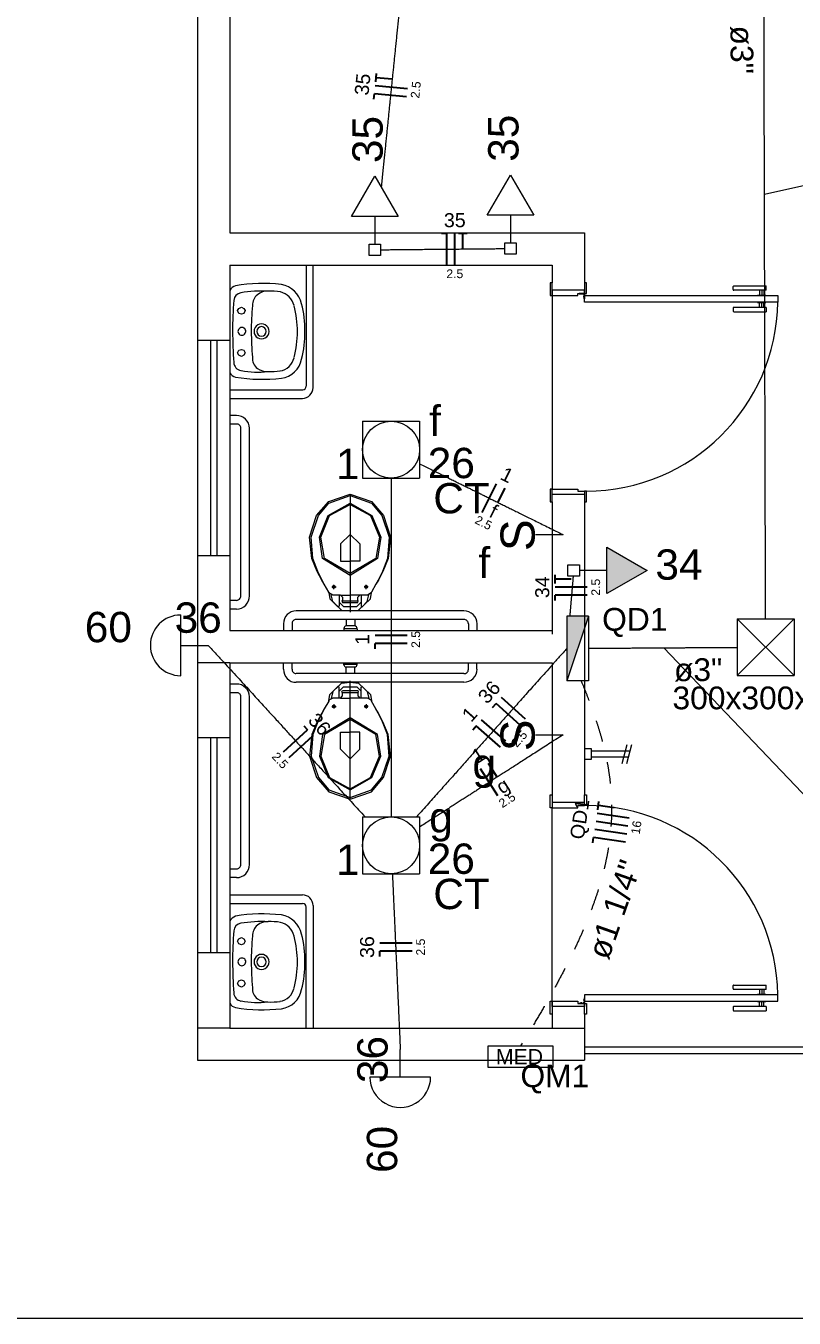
# Model space of a CAD drawing. Header units: millimetres. Extents: x -130 to 1399, y -90 to 1288.
# Drawn here: x 1130.32 to 1133.9, y 1238.42 to 1244.43 of the extents above; entities that cross this region are included whole.
import ezdxf

# ---------------------------------------------------------------- set-up
doc = ezdxf.new("R2010")
doc.units = ezdxf.units.MM
doc.header["$LTSCALE"] = 0.01
doc.linetypes.add('DOT2', pattern=[3.175, 0, -3.175])
for name, color, linetype, lineweight in [('Arquitetura', 134, 'Continuous', 5), ('EL-Condutos', 3, 'Continuous', 13), ('EL-Fios', 9, 'Continuous', 25), ('EL-Textos condutos', 7, 'Continuous', 20), ('EL-Textos fios', 7, 'Continuous', 20), ('EL-Textos pontos', 5, 'Continuous', 20), ('P-SIMBOL', 5, 'Continuous', 5)]:
    doc.layers.add(name, color=color, linetype=linetype, lineweight=lineweight)
doc.styles.add('ARIAL', font='arial.ttf')

msp = doc.modelspace()

# ---------------------------------------------------------------- hatches: boundary and pattern name
at = {"layer": 'P-SIMBOL', "linetype": 'Continuous'}
for points in [[(1133.026, 1241.7923), (1133.2135, 1241.9006), (1133.026, 1242.0088)], [(1132.94, 1241.6879), (1132.8401, 1241.6879), (1132.8401, 1241.387)]]:
    msp.add_hatch(color=256, dxfattribs=at).paths.add_polyline_path(points)

# ---------------------------------------------------------------- linework, layer by layer
at = {"layer": 'Arquitetura', "linetype": 'Continuous'}
for p, q in [((1131.2719, 1249.0707), (1131.2719, 1243.4707)), ((1131.1214, 1245.4207), (1131.1214, 1239.6212)), ((1132.9214, 1243.4707), (1132.9214, 1243.2392)), ((1131.2719, 1243.3207), (1131.2719, 1241.6212)), ((1132.7719, 1243.3207), (1132.7719, 1243.2392)), ((1131.1814, 1242.9707), (1131.1814, 1241.9677)), ((1131.2114, 1242.9707), (1131.2114, 1241.9677)), ((1132.7719, 1242.2192), (1132.7719, 1241.6042)), ((1132.9214, 1242.2192), (1132.9214, 1240.8557)), ((1131.2719, 1241.4707), (1131.2719, 1239.7707)), ((1132.7719, 1241.4707), (1132.7719, 1240.8557)), ((1131.1814, 1241.1212), (1131.1814, 1240.1212)), ((1131.2114, 1241.1212), (1131.2114, 1240.1212)), ((1132.7719, 1239.8357), (1132.7719, 1239.7707)), ((1132.9214, 1239.8357), (1132.9214, 1239.6212))]:
    msp.add_line(p, q, dxfattribs=at)
at = {"layer": 'Arquitetura'}
for p, q in [((1131.2719, 1243.4707), (1132.9214, 1243.4707)), ((1131.2719, 1243.3207), (1132.7719, 1243.3207)), ((1131.2719, 1243.2022), (1131.2719, 1243.0117)), ((1132.7719, 1243.1792), (1132.7719, 1242.2792)), ((1132.9054, 1243.1877), (1132.9084, 1243.1877)), ((1132.9199, 1243.1727), (1132.9199, 1243.1757)), ((1131.2719, 1243.0752), (1131.2719, 1242.8867)), ((1131.3074, 1243.1092), (1131.3139, 1243.1197)), ((1131.3139, 1243.0962), (1131.3074, 1243.1092)), ((1131.3139, 1243.1197), (1131.3264, 1243.1262)), ((1131.3264, 1243.0922), (1131.3139, 1243.0962)), ((1131.3264, 1243.1262), (1131.3369, 1243.1197)), ((1131.3369, 1243.0962), (1131.3264, 1243.0922)), ((1131.3369, 1243.1197), (1131.3434, 1243.1092)), ((1131.3434, 1243.1092), (1131.3369, 1243.0962)), ((1131.2719, 1242.9707), (1131.1214, 1242.9707)), ((1131.2719, 1243.0117), (1131.2719, 1242.8192)), ((1131.3074, 1242.9122), (1131.3139, 1242.9247)), ((1131.3139, 1242.9017), (1131.3074, 1242.9122)), ((1131.3139, 1242.9247), (1131.3264, 1242.9292)), ((1131.3264, 1242.8952), (1131.3139, 1242.9017)), ((1131.3264, 1242.9292), (1131.3369, 1242.9247)), ((1131.3369, 1242.9017), (1131.3264, 1242.8952)), ((1131.3369, 1242.9247), (1131.3434, 1242.9122)), ((1131.3434, 1242.9122), (1131.3369, 1242.9017)), ((1131.2719, 1242.7407), (1131.6104, 1242.7407)), ((1131.2719, 1242.7007), (1131.6089, 1242.7007)), ((1131.3024, 1242.6212), (1131.2719, 1242.6212)), ((1131.3024, 1242.5807), (1131.2719, 1242.5807)), ((1131.3224, 1241.7822), (1131.3224, 1242.5632)), ((1131.3624, 1241.7822), (1131.3624, 1242.5632)), ((1131.8309, 1242.2557), (1131.8309, 1241.7057)), ((1131.2719, 1241.9677), (1131.1214, 1241.9677)), ((1131.7459, 1241.8247), (1131.7659, 1241.8247)), ((1131.7559, 1241.8137), (1131.7559, 1241.8337)), ((1131.9159, 1241.8247), (1131.8964, 1241.8247)), ((1131.9059, 1241.8137), (1131.9059, 1241.8337)), ((1131.3024, 1241.7607), (1131.2719, 1241.7607)), ((1131.3024, 1241.7207), (1131.2719, 1241.7207)), ((1132.3604, 1241.7117), (1131.5794, 1241.7117)), ((1131.5219, 1241.6517), (1131.5219, 1241.6212)), ((1131.5619, 1241.6517), (1131.5619, 1241.6212)), ((1132.3604, 1241.6717), (1131.5794, 1241.6717)), ((1131.8024, 1241.6312), (1131.8024, 1241.6212)), ((1131.8639, 1241.6292), (1131.8024, 1241.6292)), ((1131.8129, 1241.6717), (1131.8129, 1241.6422)), ((1131.8529, 1241.6422), (1131.8129, 1241.6422)), ((1131.8529, 1241.6717), (1131.8529, 1241.6422)), ((1131.8639, 1241.6292), (1131.8639, 1241.6207)), ((1132.3814, 1241.6517), (1132.3814, 1241.6212)), ((1132.4214, 1241.6517), (1132.4214, 1241.6212)), ((1131.2719, 1241.6212), (1132.7719, 1241.6212)), ((1131.2719, 1241.4707), (1131.1214, 1241.4707)), ((1131.2719, 1241.4707), (1132.7719, 1241.4707)), ((1131.5219, 1241.4402), (1131.5219, 1241.4707)), ((1131.5619, 1241.4402), (1131.5619, 1241.4707)), ((1131.8024, 1241.4602), (1131.8024, 1241.4707)), ((1131.8639, 1241.4622), (1131.8024, 1241.4622)), ((1131.8129, 1241.4202), (1131.8129, 1241.4497)), ((1131.8529, 1241.4497), (1131.8129, 1241.4497)), ((1131.8529, 1241.4202), (1131.8529, 1241.4497)), ((1131.8639, 1241.4622), (1131.8639, 1241.4707)), ((1132.3814, 1241.4402), (1132.3814, 1241.4707)), ((1132.4214, 1241.4402), (1132.4214, 1241.4707)), ((1132.3604, 1241.4202), (1131.5794, 1241.4202)), ((1131.3024, 1241.3712), (1131.2719, 1241.3712)), ((1131.3024, 1241.3307), (1131.2719, 1241.3307)), ((1132.3604, 1241.3802), (1131.5794, 1241.3802)), ((1131.8309, 1240.8362), (1131.8309, 1241.3862)), ((1131.3224, 1240.5322), (1131.3224, 1241.3132)), ((1131.3624, 1240.5322), (1131.3624, 1241.3132)), ((1131.7559, 1241.2782), (1131.7559, 1241.2582)), ((1131.9059, 1241.2782), (1131.9059, 1241.2582)), ((1131.7459, 1241.2672), (1131.7659, 1241.2672)), ((1131.9159, 1241.2672), (1131.8964, 1241.2672)), ((1131.2719, 1241.1212), (1131.1214, 1241.1212)), ((1133.0974, 1241.0012), (1133.1204, 1241.0902)), ((1133.1184, 1241.0012), (1133.1419, 1241.0902)), ((1132.9214, 1241.0712), (1132.9534, 1241.0712)), ((1132.9534, 1241.0712), (1132.9534, 1241.0202)), ((1132.9534, 1241.0607), (1133.1334, 1241.0607)), ((1133.1269, 1241.0312), (1132.9534, 1241.0312)), ((1132.9534, 1241.0202), (1132.9214, 1241.0202)), ((1132.7719, 1239.8957), (1132.7719, 1240.7957)), ((1131.3024, 1240.5107), (1131.2719, 1240.5107)), ((1131.3024, 1240.4707), (1131.2719, 1240.4707)), ((1131.2719, 1240.3907), (1131.6089, 1240.3907)), ((1131.2719, 1240.3507), (1131.6104, 1240.3507)), ((1131.2719, 1240.2682), (1131.2719, 1240.0777)), ((1131.3139, 1240.1857), (1131.3264, 1240.1922)), ((1131.3264, 1240.1922), (1131.3369, 1240.1857)), ((1131.2719, 1240.1412), (1131.2719, 1239.9532)), ((1131.3074, 1240.1752), (1131.3139, 1240.1857)), ((1131.3139, 1240.1627), (1131.3074, 1240.1752)), ((1131.3264, 1240.1582), (1131.3139, 1240.1627)), ((1131.3369, 1240.1627), (1131.3264, 1240.1582)), ((1131.3369, 1240.1857), (1131.3434, 1240.1752)), ((1131.3434, 1240.1752), (1131.3369, 1240.1627)), ((1131.2719, 1240.1212), (1131.1214, 1240.1212)), ((1131.2719, 1240.0777), (1131.2719, 1239.8852)), ((1131.3074, 1239.9782), (1131.3139, 1239.9912)), ((1131.3139, 1239.9677), (1131.3074, 1239.9782)), ((1131.3139, 1239.9912), (1131.3264, 1239.9952)), ((1131.3264, 1239.9612), (1131.3139, 1239.9677)), ((1131.3264, 1239.9952), (1131.3369, 1239.9912)), ((1131.3369, 1239.9677), (1131.3264, 1239.9612)), ((1131.3369, 1239.9912), (1131.3434, 1239.9782)), ((1131.3434, 1239.9782), (1131.3369, 1239.9677)), ((1132.9054, 1239.8872), (1132.9084, 1239.8872)), ((1132.9199, 1239.9022), (1132.9199, 1239.8992)), ((1131.2719, 1239.7707), (1131.1214, 1239.7707)), ((1131.2719, 1239.7707), (1132.7719, 1239.7707)), ((1132.7719, 1239.7707), (1132.9214, 1239.7707)), ((1132.9214, 1239.6827), (1140.1214, 1239.6827)), ((1132.9214, 1239.6527), (1140.1214, 1239.6527)), ((1131.1214, 1239.6212), (1132.9214, 1239.6212)), ((1130.1214, 1238.4207), (1153.0719, 1238.4207))]:
    msp.add_line(p, q, dxfattribs=at)
at = {"layer": 'Arquitetura', "color": 7}
for p, q in [((1131.6274, 1243.3207), (1131.6274, 1242.7577)), ((1131.6589, 1242.7512), (1131.6589, 1243.3207)), ((1131.6274, 1239.7707), (1131.6274, 1240.3342)), ((1131.6589, 1240.3407), (1131.6589, 1239.7707))]:
    msp.add_line(p, q, dxfattribs=at)
at = {"layer": 'Arquitetura', "color": 3, "linetype": 'Continuous'}
for p, q in [((1133.6134, 1243.2077), (1133.6134, 1243.2217)), ((1133.6164, 1243.2242), (1133.7679, 1243.2242)), ((1133.7679, 1243.2042), (1133.6164, 1243.2042)), ((1133.7264, 1243.1812), (1133.7664, 1243.1812)), ((1133.7264, 1243.1472), (1133.7664, 1243.1472)), ((1133.6134, 1243.1207), (1133.6134, 1243.1067)), ((1133.7679, 1243.1242), (1133.6164, 1243.1242)), ((1133.6164, 1243.1042), (1133.7679, 1243.1042)), ((1133.6134, 1239.9542), (1133.6134, 1239.9682)), ((1133.6164, 1239.9707), (1133.7679, 1239.9707)), ((1133.7679, 1239.9507), (1133.6164, 1239.9507)), ((1133.7264, 1239.9282), (1133.7664, 1239.9282)), ((1133.7264, 1239.8937), (1133.7664, 1239.8937)), ((1133.6134, 1239.8672), (1133.6134, 1239.8532)), ((1133.7679, 1239.8712), (1133.6164, 1239.8712)), ((1133.6164, 1239.8507), (1133.7679, 1239.8507))]:
    msp.add_line(p, q, dxfattribs=at)
at = {"layer": 'Arquitetura', "color": 3}
for p, q in [((1133.7364, 1243.2042), (1133.7364, 1243.1812)), ((1133.7464, 1243.2042), (1133.7464, 1243.1812)), ((1133.7564, 1243.2042), (1133.7564, 1243.1812)), ((1133.7679, 1243.2042), (1133.7679, 1243.2242)), ((1133.7264, 1243.1812), (1133.7264, 1243.1792)), ((1133.7264, 1243.1472), (1133.7264, 1243.1492)), ((1133.7364, 1243.1242), (1133.7364, 1243.1472)), ((1133.7464, 1243.1242), (1133.7464, 1243.1472)), ((1133.7564, 1243.1242), (1133.7564, 1243.1472)), ((1133.7664, 1243.1812), (1133.7664, 1243.1792)), ((1133.7664, 1243.1472), (1133.7664, 1243.1492)), ((1133.7679, 1243.1242), (1133.7679, 1243.1042)), ((1133.7364, 1239.9507), (1133.7364, 1239.9282)), ((1133.7464, 1239.9507), (1133.7464, 1239.9282)), ((1133.7564, 1239.9507), (1133.7564, 1239.9282)), ((1133.7679, 1239.9507), (1133.7679, 1239.9707)), ((1133.7264, 1239.9282), (1133.7264, 1239.9257)), ((1133.7264, 1239.8937), (1133.7264, 1239.8957)), ((1133.7364, 1239.8712), (1133.7364, 1239.8937)), ((1133.7464, 1239.8712), (1133.7464, 1239.8937)), ((1133.7564, 1239.8712), (1133.7564, 1239.8937)), ((1133.7664, 1239.9282), (1133.7664, 1239.9257)), ((1133.7664, 1239.8937), (1133.7664, 1239.8957)), ((1133.7679, 1239.8712), (1133.7679, 1239.8507))]:
    msp.add_line(p, q, dxfattribs=at)
at = {"layer": 'Arquitetura', "color": 2}
for p, q in [((1132.9214, 1243.1792), (1133.8219, 1243.1792)), ((1132.9214, 1243.1492), (1132.9214, 1243.1792)), ((1133.8219, 1243.1492), (1132.9214, 1243.1492)), ((1133.8219, 1243.1792), (1133.8219, 1243.1492)), ((1133.8219, 1239.9257), (1132.9214, 1239.9257)), ((1132.9214, 1239.9257), (1132.9214, 1239.8957)), ((1132.9214, 1239.8957), (1133.8219, 1239.8957)), ((1133.8219, 1239.8957), (1133.8219, 1239.9257))]:
    msp.add_line(p, q, dxfattribs=at)
at = {"layer": 'Arquitetura', "color": 3}
for points in [[(1132.7719, 1243.1792), (1132.7719, 1243.2042), (1132.7719, 1243.2392), (1132.7619, 1243.2392), (1132.7619, 1243.1792), (1132.7719, 1243.1792)], [(1132.9314, 1243.1892), (1132.9314, 1243.2392), (1132.9214, 1243.2392), (1132.9214, 1243.1892), (1132.9314, 1243.1892)], [(1132.7719, 1242.2192), (1132.7719, 1242.2792), (1132.7619, 1242.2792), (1132.7619, 1242.2192), (1132.7719, 1242.2192)], [(1132.9314, 1242.2192), (1132.9314, 1242.2692), (1132.9214, 1242.2692), (1132.9214, 1242.2192), (1132.9314, 1242.2192)], [(1132.7719, 1240.8557), (1132.7719, 1240.7957), (1132.7619, 1240.7957), (1132.7619, 1240.8557), (1132.7719, 1240.8557)], [(1132.9314, 1240.8557), (1132.9314, 1240.8057), (1132.9214, 1240.8057), (1132.9214, 1240.8557), (1132.9314, 1240.8557)], [(1132.7719, 1239.8957), (1132.7719, 1239.8712), (1132.7719, 1239.8357), (1132.7619, 1239.8357), (1132.7619, 1239.8957), (1132.7719, 1239.8957)], [(1132.9314, 1239.8857), (1132.9314, 1239.8357), (1132.9214, 1239.8357), (1132.9214, 1239.8857), (1132.9314, 1239.8857)]]:
    msp.add_lwpolyline(points, close=True, dxfattribs=at)
at = {"layer": 'Arquitetura', "color": 2}
for points in [[(1132.8914, 1243.1792), (1132.8914, 1243.1892), (1132.9214, 1243.1892), (1132.9214, 1243.2042), (1132.7719, 1243.2042), (1132.7719, 1243.1792), (1132.8914, 1243.1792)], [(1132.8914, 1242.2792), (1132.8914, 1242.2692), (1132.9214, 1242.2692), (1132.9214, 1242.2542), (1132.7719, 1242.2542), (1132.7719, 1242.2792), (1132.8914, 1242.2792)], [(1132.8914, 1240.7957), (1132.8914, 1240.8057), (1132.9214, 1240.8057), (1132.9214, 1240.8207), (1132.7719, 1240.8207), (1132.7719, 1240.7957), (1132.8914, 1240.7957)], [(1132.8914, 1239.8957), (1132.8914, 1239.8857), (1132.9214, 1239.8857), (1132.9214, 1239.8712), (1132.7719, 1239.8712), (1132.7719, 1239.8957), (1132.8914, 1239.8957)]]:
    msp.add_lwpolyline(points, close=True, dxfattribs=at)
at = {"layer": 'Arquitetura', "color": 1}
for points in [[(1132.9174, 1243.1882), (1132.9194, 1243.1892), (1132.9194, 1243.1892), (1132.9169, 1243.1892), (1132.8969, 1243.1892), (1132.8969, 1243.1882), (1132.9174, 1243.1882)], [(1132.9204, 1243.1847), (1132.9214, 1243.1867), (1132.9214, 1243.1867), (1132.9214, 1243.1842), (1132.9214, 1243.1642), (1132.9204, 1243.1642), (1132.9204, 1243.1847)], [(1132.9174, 1239.8867), (1132.9194, 1239.8857), (1132.9194, 1239.8857), (1132.9169, 1239.8857), (1132.8969, 1239.8857), (1132.8969, 1239.8867), (1132.9174, 1239.8867)], [(1132.9204, 1239.8902), (1132.9214, 1239.8882), (1132.9214, 1239.8882), (1132.9214, 1239.8907), (1132.9214, 1239.9107), (1132.9204, 1239.9107), (1132.9204, 1239.8902)]]:
    msp.add_lwpolyline(points, dxfattribs=at)
at = {"layer": 'Arquitetura'}
for points in [[(1132.9039, 1243.1872), (1132.9054, 1243.1877), (1132.9054, 1243.1882)], [(1132.9064, 1243.1872), (1132.9064, 1243.1867), (1132.9039, 1243.1867), (1132.9039, 1243.1872), (1132.9089, 1243.1872), (1132.9089, 1243.1867), (1132.9069, 1243.1867), (1132.9069, 1243.1872)], [(1132.9089, 1243.1872), (1132.9084, 1243.1877), (1132.9084, 1243.1882)], [(1132.9194, 1243.1737), (1132.9194, 1243.1737), (1132.9194, 1243.1717), (1132.9194, 1243.1717), (1132.9194, 1243.1767), (1132.9194, 1243.1767), (1132.9194, 1243.1747), (1132.9194, 1243.1747)], [(1132.9194, 1243.1767), (1132.9199, 1243.1757), (1132.9204, 1243.1757)], [(1132.9194, 1243.1717), (1132.9199, 1243.1727), (1132.9204, 1243.1727)], [(1131.7859, 1241.7857), (1131.7509, 1241.7857), (1131.7329, 1241.7957), (1131.7329, 1241.7957), (1131.7319, 1241.7987), (1131.7314, 1241.7992), (1131.7314, 1241.7992), (1131.7109, 1241.8357), (1131.6994, 1241.8557), (1131.6994, 1241.8557), (1131.6784, 1241.8957), (1131.6784, 1241.8957), (1131.6529, 1241.9557), (1131.6529, 1241.9557), (1131.6429, 1242.0557), (1131.6429, 1242.0557), (1131.6754, 1242.1557), (1131.6754, 1242.1557), (1131.7314, 1242.2212), (1131.7314, 1242.2212), (1131.8309, 1242.2557), (1131.8309, 1242.2557), (1131.9309, 1242.2212), (1131.9309, 1242.2212), (1131.9864, 1242.1557), (1131.9864, 1242.1557), (1132.0189, 1242.0557), (1132.0189, 1242.0557), (1132.0089, 1241.9557), (1132.0089, 1241.9557), (1131.9839, 1241.8957), (1131.9839, 1241.8957), (1131.9629, 1241.8557), (1131.9629, 1241.8557), (1131.9509, 1241.8357), (1131.9509, 1241.8357), (1131.9304, 1241.7992), (1131.9304, 1241.7987), (1131.9304, 1241.7987), (1131.9289, 1241.7957), (1131.9114, 1241.7857), (1131.9114, 1241.7857), (1131.8764, 1241.7857)], [(1131.7109, 1241.8357), (1131.7004, 1241.8557), (1131.6809, 1241.8957), (1131.6809, 1241.8957), (1131.6579, 1241.9557), (1131.6579, 1241.9557), (1131.6494, 1242.0557), (1131.6494, 1242.0557), (1131.6834, 1242.1557), (1131.6834, 1242.1557), (1131.7314, 1242.2127), (1131.7314, 1242.2127), (1131.8309, 1242.2487), (1131.8309, 1242.2487), (1131.9309, 1242.2127), (1131.9309, 1242.2127), (1131.9784, 1242.1557), (1131.9784, 1242.1557), (1132.0129, 1242.0557), (1132.0129, 1242.0557), (1132.0044, 1241.9557), (1132.0044, 1241.9557), (1131.9814, 1241.8957), (1131.9814, 1241.8957), (1131.9619, 1241.8557), (1131.9619, 1241.8557), (1131.9509, 1241.8357)], [(1131.9594, 1241.9557), (1131.8309, 1241.8772), (1131.8309, 1241.8772), (1131.7029, 1241.9557), (1131.7029, 1241.9557), (1131.6889, 1242.0557), (1131.6889, 1242.0557), (1131.7289, 1242.1557), (1131.7289, 1242.1557), (1131.8309, 1242.2127), (1131.8309, 1242.2127), (1131.9329, 1242.1557), (1131.9329, 1242.1557), (1131.9734, 1242.0557), (1131.9734, 1242.0557), (1131.9594, 1241.9557), (1131.9594, 1241.9557)], [(1131.9504, 1241.9557), (1131.8309, 1241.8857), (1131.8309, 1241.8857), (1131.7119, 1241.9557), (1131.7119, 1241.9557), (1131.6944, 1242.0557), (1131.6944, 1242.0557), (1131.7359, 1242.1557), (1131.7359, 1242.1557), (1131.8309, 1242.2077), (1131.8309, 1242.2077), (1131.9259, 1242.1557), (1131.9259, 1242.1557), (1131.9674, 1242.0557), (1131.9674, 1242.0557), (1131.9504, 1241.9557), (1131.9504, 1241.9557)], [(1131.8309, 1242.0677), (1131.7859, 1242.0237), (1131.7859, 1242.0237), (1131.7859, 1241.9437), (1131.8309, 1241.9437)], [(1131.8309, 1242.0677), (1131.8764, 1242.0237), (1131.8764, 1242.0237), (1131.8764, 1241.9437), (1131.8309, 1241.9437)], [(1131.7319, 1241.7987), (1131.7319, 1241.7982), (1131.7319, 1241.7982), (1131.7364, 1241.7687), (1131.7909, 1241.7157), (1131.7909, 1241.7157), (1131.8309, 1241.7117), (1131.8309, 1241.7117), (1131.8709, 1241.7157), (1131.8709, 1241.7157), (1131.9259, 1241.7687), (1131.9259, 1241.7687), (1131.9304, 1241.7982), (1131.9304, 1241.7987), (1131.9304, 1241.7987)], [(1131.7799, 1241.7857), (1131.7799, 1241.7532), (1131.7799, 1241.7347), (1131.7739, 1241.7312), (1131.7739, 1241.7312), (1131.7514, 1241.7557), (1131.7514, 1241.7557), (1131.7434, 1241.7872), (1131.7434, 1241.7872)], [(1131.7799, 1241.7532), (1131.7999, 1241.7332), (1131.7999, 1241.7332), (1131.8309, 1241.7332), (1131.8619, 1241.7332), (1131.8819, 1241.7532), (1131.8819, 1241.7532)], [(1131.7859, 1241.7857), (1131.8309, 1241.7857)], [(1131.7859, 1241.7857), (1131.7959, 1241.7757), (1131.7959, 1241.7757), (1131.7959, 1241.7627), (1131.7934, 1241.7572), (1131.7934, 1241.7572), (1131.7959, 1241.7507), (1131.7959, 1241.7507), (1131.8309, 1241.7507), (1131.8664, 1241.7507), (1131.8684, 1241.7572), (1131.8684, 1241.7572), (1131.8664, 1241.7627), (1131.8664, 1241.7627), (1131.8664, 1241.7757), (1131.8764, 1241.7857), (1131.8764, 1241.7857)], [(1131.7959, 1241.7592), (1131.8309, 1241.7592), (1131.8664, 1241.7592)], [(1131.8764, 1241.7857), (1131.8309, 1241.7857)], [(1131.8819, 1241.7857), (1131.8819, 1241.7532), (1131.8819, 1241.7347), (1131.8879, 1241.7312), (1131.8879, 1241.7312), (1131.9109, 1241.7557), (1131.9109, 1241.7557), (1131.9189, 1241.7872), (1131.9189, 1241.7872)], [(1131.7319, 1241.2932), (1131.7319, 1241.2937), (1131.7319, 1241.2937), (1131.7364, 1241.3232), (1131.7909, 1241.3762), (1131.7909, 1241.3762), (1131.8309, 1241.3802), (1131.8309, 1241.3802), (1131.8709, 1241.3762), (1131.8709, 1241.3762), (1131.9259, 1241.3232), (1131.9259, 1241.3232), (1131.9304, 1241.2937), (1131.9304, 1241.2932), (1131.9304, 1241.2932)], [(1131.7799, 1241.3062), (1131.7799, 1241.3387), (1131.7799, 1241.3572), (1131.7739, 1241.3607), (1131.7739, 1241.3607), (1131.7514, 1241.3362), (1131.7514, 1241.3362), (1131.7434, 1241.3047), (1131.7434, 1241.3047)], [(1131.7799, 1241.3387), (1131.7999, 1241.3587), (1131.7999, 1241.3587), (1131.8309, 1241.3587), (1131.8619, 1241.3587), (1131.8819, 1241.3387), (1131.8819, 1241.3387)], [(1131.7859, 1241.3062), (1131.7959, 1241.3162), (1131.7959, 1241.3162), (1131.7959, 1241.3292), (1131.7934, 1241.3347), (1131.7934, 1241.3347), (1131.7959, 1241.3412), (1131.7959, 1241.3412), (1131.8309, 1241.3412), (1131.8664, 1241.3412), (1131.8684, 1241.3347), (1131.8684, 1241.3347), (1131.8664, 1241.3292), (1131.8664, 1241.3292), (1131.8664, 1241.3162), (1131.8764, 1241.3062), (1131.8764, 1241.3062)], [(1131.7959, 1241.3327), (1131.8309, 1241.3327), (1131.8664, 1241.3327)], [(1131.8819, 1241.3062), (1131.8819, 1241.3387), (1131.8819, 1241.3572), (1131.8879, 1241.3607), (1131.8879, 1241.3607), (1131.9109, 1241.3362), (1131.9109, 1241.3362), (1131.9189, 1241.3047), (1131.9189, 1241.3047)], [(1131.7859, 1241.3062), (1131.7509, 1241.3062), (1131.7329, 1241.2962), (1131.7329, 1241.2962), (1131.7319, 1241.2932), (1131.7314, 1241.2927), (1131.7314, 1241.2927), (1131.7109, 1241.2562), (1131.6994, 1241.2362), (1131.6994, 1241.2362), (1131.6784, 1241.1962), (1131.6784, 1241.1962), (1131.6529, 1241.1362), (1131.6529, 1241.1362), (1131.6429, 1241.0362), (1131.6429, 1241.0362), (1131.6754, 1240.9362), (1131.6754, 1240.9362), (1131.7314, 1240.8707), (1131.7314, 1240.8707), (1131.8309, 1240.8362), (1131.8309, 1240.8362), (1131.9309, 1240.8707), (1131.9309, 1240.8707), (1131.9864, 1240.9362), (1131.9864, 1240.9362), (1132.0189, 1241.0362), (1132.0189, 1241.0362), (1132.0089, 1241.1362), (1132.0089, 1241.1362), (1131.9839, 1241.1962), (1131.9839, 1241.1962), (1131.9629, 1241.2362), (1131.9629, 1241.2362), (1131.9509, 1241.2562), (1131.9509, 1241.2562), (1131.9304, 1241.2927), (1131.9304, 1241.2932), (1131.9304, 1241.2932), (1131.9289, 1241.2962), (1131.9114, 1241.3062), (1131.9114, 1241.3062), (1131.8764, 1241.3062)], [(1131.7859, 1241.3062), (1131.8309, 1241.3062)], [(1131.8764, 1241.3062), (1131.8309, 1241.3062)], [(1131.7109, 1241.2562), (1131.7004, 1241.2362), (1131.6809, 1241.1962), (1131.6809, 1241.1962), (1131.6579, 1241.1362), (1131.6579, 1241.1362), (1131.6494, 1241.0362), (1131.6494, 1241.0362), (1131.6834, 1240.9362), (1131.6834, 1240.9362), (1131.7314, 1240.8792), (1131.7314, 1240.8792), (1131.8309, 1240.8432), (1131.8309, 1240.8432), (1131.9309, 1240.8792), (1131.9309, 1240.8792), (1131.9784, 1240.9362), (1131.9784, 1240.9362), (1132.0129, 1241.0362), (1132.0129, 1241.0362), (1132.0044, 1241.1362), (1132.0044, 1241.1362), (1131.9814, 1241.1962), (1131.9814, 1241.1962), (1131.9619, 1241.2362), (1131.9619, 1241.2362), (1131.9509, 1241.2562)], [(1131.9594, 1241.1362), (1131.8309, 1241.2147), (1131.8309, 1241.2147), (1131.7029, 1241.1362), (1131.7029, 1241.1362), (1131.6889, 1241.0362), (1131.6889, 1241.0362), (1131.7289, 1240.9362), (1131.7289, 1240.9362), (1131.8309, 1240.8792), (1131.8309, 1240.8792), (1131.9329, 1240.9362), (1131.9329, 1240.9362), (1131.9734, 1241.0362), (1131.9734, 1241.0362), (1131.9594, 1241.1362), (1131.9594, 1241.1362)], [(1131.9504, 1241.1362), (1131.8309, 1241.2062), (1131.8309, 1241.2062), (1131.7119, 1241.1362), (1131.7119, 1241.1362), (1131.6944, 1241.0362), (1131.6944, 1241.0362), (1131.7359, 1240.9362), (1131.7359, 1240.9362), (1131.8309, 1240.8842), (1131.8309, 1240.8842), (1131.9259, 1240.9362), (1131.9259, 1240.9362), (1131.9674, 1241.0362), (1131.9674, 1241.0362), (1131.9504, 1241.1362), (1131.9504, 1241.1362)], [(1131.8309, 1241.0242), (1131.7859, 1241.0682), (1131.7859, 1241.0682), (1131.7859, 1241.1482), (1131.8309, 1241.1482)], [(1131.8309, 1241.0242), (1131.8764, 1241.0682), (1131.8764, 1241.0682), (1131.8764, 1241.1482), (1131.8309, 1241.1482)], [(1132.9039, 1239.8882), (1132.9054, 1239.8872), (1132.9054, 1239.8867)], [(1132.9064, 1239.8882), (1132.9064, 1239.8882), (1132.9039, 1239.8882), (1132.9039, 1239.8882), (1132.9089, 1239.8882), (1132.9089, 1239.8882), (1132.9069, 1239.8882), (1132.9069, 1239.8882)], [(1132.9089, 1239.8882), (1132.9084, 1239.8872), (1132.9084, 1239.8867)], [(1132.9194, 1239.9012), (1132.9194, 1239.9012), (1132.9194, 1239.9032), (1132.9194, 1239.9032), (1132.9194, 1239.8982), (1132.9194, 1239.8982), (1132.9194, 1239.9007), (1132.9194, 1239.9007)], [(1132.9194, 1239.9032), (1132.9199, 1239.9022), (1132.9204, 1239.9022)], [(1132.9194, 1239.8982), (1132.9199, 1239.8992), (1132.9204, 1239.8992)]]:
    msp.add_lwpolyline(points, dxfattribs=at)
at = {"layer": 'Arquitetura', "color": 1}
for centre in [(1132.9194, 1243.1867), (1132.9194, 1239.8882)]:
    msp.add_circle(centre, 0.0025, dxfattribs=at)
at = {"layer": 'Arquitetura'}
for centre in [(1131.7559, 1241.8247), (1131.9059, 1241.8247), (1131.7559, 1241.2672), (1131.9059, 1241.2672)]:
    msp.add_circle(centre, 0.0065, dxfattribs=at)
for centre, radius, start, end in [((1131.3159, 1243.1762), 0.0522, 110.542, 148.93), ((1131.4249, 1242.4822), 0.7539, 83.4134, 99.6929), ((1131.4209, 1242.5867), 0.6136, 87.3231, 99.2415), ((1131.4454, 1243.1282), 0.0716, 86.6025, 129.6), ((1131.4599, 1242.8887), 0.311, 81.3221, 91.8265), ((1131.4879, 1243.1137), 0.0847, 12.9461, 77.2809), ((1131.4909, 1243.1152), 0.1175, 12.514, 79.9443), ((1132.9999, 1243.0192), 1.7156, 175.375, 180.21), ((1131.3284, 1243.1542), 0.0385, 98.7558, 175.613), ((1132.8459, 1243.0097), 1.4748, 175.19, 179.939), ((1131.4429, 1243.1327), 0.0667, 130.344, 179.449), ((1131.1469, 1243.0237), 0.4735, 358.698, 14.4219), ((1132.9294, 1243.1612), 0.8921, 270.13, 359.223), ((1131.0104, 1242.9977), 0.5766, 1.35244, 13.5038), ((1133.1634, 1243.0127), 1.879, 180, 184.414), ((1131.3274, 1243.0127), 0.018, 120.019, 180.037), ((1131.3274, 1243.0127), 0.018, 180, 240.04), ((1131.3274, 1243.0127), 0.018, 60.0128, 119.987), ((1131.3274, 1243.0127), 0.018, 300.019, 0.03665), ((1131.3279, 1243.0127), 0.018, 0, 60.0398), ((1131.4189, 1243.0127), 0.0349, 119.997, 179.999), ((1131.4189, 1243.0127), 0.0349, 180, 239.993), ((1131.4189, 1243.0127), 0.0222, 90, 180), ((1131.4189, 1243.0127), 0.0222, 180.01, 270), ((1131.4189, 1243.0127), 0.0349, 60.0032, 119.997), ((1131.4189, 1243.0127), 0.0222, 0, 90), ((1131.4189, 1243.0127), 0.0222, 270, 0), ((1131.4189, 1243.0127), 0.0349, 0, 59.9929), ((1131.4189, 1243.0127), 0.0349, 299.997, 359.999), ((1131.1464, 1243.0017), 0.4741, 345.637, 1.34148), ((1131.3274, 1243.0127), 0.018, 240.013, 299.987), ((1132.7239, 1243.0127), 1.3526, 180.021, 185.095), ((1131.4189, 1243.0127), 0.0349, 240.003, 299.997), ((1131.0144, 1243.0247), 0.5725, 346.458, 358.697), ((1131.4394, 1242.8892), 0.0631, 176.773, 230.755), ((1131.3299, 1242.8702), 0.0402, 183.114, 260.393), ((1131.4449, 1242.9037), 0.0781, 234.652, 272.839), ((1131.4934, 1242.9062), 0.0784, 278.419, 348.384), ((1131.4964, 1242.9042), 0.1107, 277.72, 349.592), ((1131.3054, 1242.8382), 0.0386, 207.867, 258.569), ((1131.4254, 1243.5427), 0.7531, 260.279, 276.577), ((1131.4034, 1243.2737), 0.4504, 259.782, 275.797), ((1131.4599, 1243.1447), 0.3189, 267.995, 278.17), ((1131.6089, 1242.7512), 0.05, 270, 0), ((1131.3044, 1242.5632), 0.0579, 359.014, 92.3815), ((1131.3044, 1242.5632), 0.0181, 0.49198, 96.4638), ((1131.3024, 1241.7807), 0.06, 269.866, 1.1338), ((1131.3024, 1241.7812), 0.0201, 270.051, 2.88624), ((1131.5794, 1241.6542), 0.0579, 89.0138, 182.381), ((1132.3619, 1241.6517), 0.06, 359.866, 91.1338), ((1131.5794, 1241.6537), 0.0181, 90.492, 186.464), ((1131.8154, 1241.6287), 0.0136, 102.419, 173.034), ((1131.8499, 1241.6287), 0.0138, 3.55568, 79.0641), ((1132.3614, 1241.6517), 0.0201, 0.05138, 92.8862), ((1131.8154, 1241.4632), 0.0136, 186.966, 257.581), ((1131.8499, 1241.4632), 0.0138, 280.936, 356.444), ((1131.5794, 1241.4377), 0.0579, 177.619, 270.986), ((1131.5794, 1241.4382), 0.0181, 173.536, 269.508), ((1132.3614, 1241.4402), 0.0201, 267.114, 359.949), ((1132.3619, 1241.4402), 0.06, 268.866, 0.13399), ((1131.3044, 1241.3132), 0.0579, 359.014, 92.3815), ((1131.3044, 1241.3132), 0.0181, 0.49198, 96.4638), ((1132.9294, 1239.9137), 0.8921, 0.77689, 89.8705), ((1131.3024, 1240.5307), 0.06, 269.866, 1.1338), ((1131.3024, 1240.5312), 0.0201, 270.051, 2.88624), ((1131.6089, 1240.3407), 0.05, 0, 90), ((1131.3159, 1240.2422), 0.0522, 110.542, 148.93), ((1131.3284, 1240.2207), 0.0385, 98.7558, 175.613), ((1131.4249, 1239.5482), 0.7539, 83.4134, 99.6929), ((1131.4209, 1239.6527), 0.6136, 87.3231, 99.2415), ((1131.4429, 1240.1987), 0.0667, 130.344, 179.449), ((1131.4454, 1240.1942), 0.0716, 86.6025, 129.6), ((1131.4599, 1239.9552), 0.311, 81.3221, 91.8265), ((1131.4879, 1240.1797), 0.0847, 12.9461, 77.2809), ((1131.4909, 1240.1817), 0.1175, 12.514, 79.9443), ((1132.9999, 1240.0852), 1.7156, 175.375, 180.21), ((1132.8459, 1240.0757), 1.4748, 175.19, 179.939), ((1131.0104, 1240.0637), 0.5766, 1.35244, 13.5038), ((1131.1469, 1240.0897), 0.4735, 358.698, 14.4219), ((1133.1634, 1240.0787), 1.879, 180, 184.414), ((1131.3274, 1240.0787), 0.018, 120.019, 180.037), ((1131.3274, 1240.0787), 0.018, 180, 240.04), ((1131.3274, 1240.0787), 0.018, 60.0128, 119.987), ((1131.3274, 1240.0787), 0.018, 300.019, 0.03665), ((1131.3279, 1240.0787), 0.018, 0, 60.0398), ((1132.7239, 1240.0787), 1.3526, 180.021, 185.095), ((1131.4189, 1240.0787), 0.0349, 119.997, 179.999), ((1131.4189, 1240.0787), 0.0349, 180, 239.993), ((1131.4189, 1240.0787), 0.0222, 90, 180), ((1131.4189, 1240.0787), 0.0222, 180.01, 270), ((1131.4189, 1240.0787), 0.0349, 60.0032, 119.997), ((1131.4189, 1240.0787), 0.0222, 0, 90), ((1131.4189, 1240.0787), 0.0222, 270, 0), ((1131.4189, 1240.0787), 0.0349, 0, 59.9929), ((1131.4189, 1240.0787), 0.0349, 299.997, 359.999), ((1131.0144, 1240.0912), 0.5725, 346.458, 358.697), ((1131.1464, 1240.0677), 0.4741, 345.637, 1.34148), ((1131.3274, 1240.0787), 0.018, 240.013, 299.987), ((1131.4189, 1240.0787), 0.0349, 240.003, 299.997), ((1131.4394, 1239.9552), 0.0631, 176.773, 230.755), ((1131.4934, 1239.9727), 0.0784, 278.419, 348.384), ((1131.4964, 1239.9702), 0.1107, 277.72, 349.592), ((1131.3054, 1239.9042), 0.0386, 207.867, 258.569), ((1131.3299, 1239.9362), 0.0402, 183.114, 260.393), ((1131.4034, 1240.3402), 0.4504, 259.782, 275.797), ((1131.4449, 1239.9702), 0.0781, 234.652, 272.839), ((1131.4599, 1240.2107), 0.3189, 267.995, 278.17), ((1131.4254, 1240.6087), 0.7531, 260.279, 276.577)]:
    msp.add_arc(centre, radius, start, end, dxfattribs=at)
at = {"layer": 'Arquitetura', "color": 3, "linetype": 'Continuous'}
for centre, start, end in [((1133.6164, 1243.2212), 90, 170.538), ((1133.6164, 1243.2072), 170.538, 270), ((1133.6164, 1243.1212), 90, 189.462), ((1133.6164, 1243.1072), 189.462, 270), ((1133.6164, 1239.9677), 90, 170.538), ((1133.6164, 1239.9542), 170.538, 270), ((1133.6164, 1239.8677), 90, 189.462), ((1133.6164, 1239.8537), 189.462, 270)]:
    msp.add_arc(centre, 0.003, start, end, dxfattribs=at)
at = {"layer": 'Arquitetura', "color": 7}
for centre, start, end in [((1131.6099, 1242.7582), 271.789, 359.089), ((1131.6099, 1240.3337), 0.91139, 88.211)]:
    msp.add_arc(centre, 0.0172, start, end, dxfattribs=at)
at = {"layer": 'EL-Condutos', "linetype": 'Continuous'}
for points in [[(1133.7645, 1241.6739), (1133.764, 1241.8615), (1133.7635, 1242.0374), (1133.7631, 1242.2027), (1133.7627, 1242.3581), (1133.7623, 1242.5045), (1133.762, 1242.6426), (1133.7616, 1242.7734), (1133.7613, 1242.8975), (1133.761, 1243.0159), (1133.7607, 1243.1293), (1133.7604, 1243.2386), (1133.7601, 1243.3446), (1133.7599, 1243.4482), (1133.7596, 1243.5501), (1133.7594, 1243.6512), (1133.7591, 1243.7523), (1133.7588, 1243.8542), (1133.7586, 1243.9577), (1133.7583, 1244.0638), (1133.758, 1244.1731), (1133.7577, 1244.2865), (1133.7574, 1244.4049), (1133.7571, 1244.529), (1133.7568, 1244.6597), (1133.7564, 1244.7979), (1133.756, 1244.9442), (1133.7556, 1245.0996), (1133.7552, 1245.2649), (1133.7548, 1245.4409), (1133.7543, 1245.6284)], [(1132.0581, 1244.4921), (1132.055, 1244.4619), (1132.052, 1244.4326), (1132.0491, 1244.404), (1132.0463, 1244.3762), (1132.0435, 1244.349), (1132.0408, 1244.3225), (1132.0382, 1244.2964), (1132.0356, 1244.2708), (1132.033, 1244.2456), (1132.0304, 1244.2206), (1132.0279, 1244.196), (1132.0254, 1244.1715), (1132.0229, 1244.1471), (1132.0205, 1244.1228), (1132.018, 1244.0984), (1132.0155, 1244.074), (1132.013, 1244.0493), (1132.0105, 1244.0245), (1132.0079, 1243.9994), (1132.0053, 1243.9739), (1132.0027, 1243.948), (1132, 1243.9215), (1131.9972, 1243.8945), (1131.9944, 1243.8669), (1131.9915, 1243.8386), (1131.9885, 1243.8095), (1131.9855, 1243.7795), (1131.9824, 1243.7487), (1131.9791, 1243.7169), (1131.9758, 1243.684)], [(1131.9727, 1243.3926), (1131.9999, 1243.3929), (1132.0255, 1243.3931), (1132.0495, 1243.3934), (1132.0722, 1243.3936), (1132.0936, 1243.3938), (1132.1137, 1243.394), (1132.1329, 1243.3942), (1132.1511, 1243.3943), (1132.1684, 1243.3945), (1132.1851, 1243.3947), (1132.2012, 1243.3948), (1132.2168, 1243.395), (1132.232, 1243.3951), (1132.247, 1243.3952), (1132.2619, 1243.3954), (1132.2768, 1243.3955), (1132.2919, 1243.3957), (1132.3071, 1243.3958), (1132.3227, 1243.396), (1132.3388, 1243.3961), (1132.3555, 1243.3963), (1132.3728, 1243.3964), (1132.391, 1243.3966), (1132.4101, 1243.3968), (1132.4303, 1243.397), (1132.4517, 1243.3972), (1132.4743, 1243.3974), (1132.4984, 1243.3976), (1132.524, 1243.3979), (1132.5512, 1243.3982)], [(1132.1542, 1242.397), (1132.1809, 1242.3838), (1132.2061, 1242.3714), (1132.23, 1242.3595), (1132.2528, 1242.3483), (1132.2745, 1242.3376), (1132.2952, 1242.3273), (1132.3152, 1242.3174), (1132.3344, 1242.3079), (1132.3531, 1242.2987), (1132.3713, 1242.2897), (1132.3891, 1242.2809), (1132.4067, 1242.2722), (1132.4243, 1242.2635), (1132.4418, 1242.2548), (1132.4595, 1242.2461), (1132.4774, 1242.2372), (1132.4957, 1242.2282), (1132.5145, 1242.2189), (1132.5339, 1242.2093), (1132.554, 1242.1993), (1132.575, 1242.189), (1132.597, 1242.1781), (1132.62, 1242.1667), (1132.6443, 1242.1547), (1132.6699, 1242.1421), (1132.6969, 1242.1287), (1132.7255, 1242.1146), (1132.7558, 1242.0996), (1132.7879, 1242.0837), (1132.8219, 1242.0669)], [(1132.022, 1242.3309), (1132.022, 1242.2582), (1132.022, 1242.1897), (1132.022, 1242.125), (1132.022, 1242.0638), (1132.022, 1242.006), (1132.022, 1241.9511), (1132.022, 1241.8989), (1132.022, 1241.8491), (1132.022, 1241.8014), (1132.022, 1241.7555), (1132.022, 1241.7111), (1132.022, 1241.6678), (1132.022, 1241.6255), (1132.022, 1241.5837), (1132.022, 1241.5423), (1132.022, 1241.5009), (1132.022, 1241.4591), (1132.022, 1241.4168), (1132.022, 1241.3736), (1132.022, 1241.3292), (1132.022, 1241.2834), (1132.022, 1241.2357), (1132.022, 1241.186), (1132.022, 1241.1339), (1132.022, 1241.0792), (1132.022, 1241.0214), (1132.022, 1240.9604), (1132.022, 1240.8959), (1132.022, 1240.8275), (1132.022, 1240.7549)], [(1132.8691, 1241.8741), (1132.8683, 1241.8651), (1132.8676, 1241.8564), (1132.8669, 1241.848), (1132.8662, 1241.8399), (1132.8655, 1241.8321), (1132.8648, 1241.8246), (1132.8642, 1241.8173), (1132.8636, 1241.8102), (1132.863, 1241.8034), (1132.8625, 1241.7968), (1132.8619, 1241.7904), (1132.8614, 1241.7842), (1132.8609, 1241.7782), (1132.8603, 1241.7723), (1132.8599, 1241.7666), (1132.8594, 1241.761), (1132.8589, 1241.7555), (1132.8584, 1241.7501), (1132.858, 1241.7448), (1132.8575, 1241.7395), (1132.8571, 1241.7344), (1132.8566, 1241.7292), (1132.8562, 1241.7241), (1132.8558, 1241.719), (1132.8553, 1241.7139), (1132.8549, 1241.7088), (1132.8544, 1241.7037), (1132.854, 1241.6985), (1132.8535, 1241.6932), (1132.8531, 1241.6879)], [(1131.1714, 1241.5517), (1131.2083, 1241.5113), (1131.2431, 1241.4732), (1131.2759, 1241.4373), (1131.3069, 1241.4035), (1131.3361, 1241.3715), (1131.3637, 1241.3413), (1131.3899, 1241.3126), (1131.4147, 1241.2854), (1131.4383, 1241.2595), (1131.4609, 1241.2348), (1131.4826, 1241.2111), (1131.5035, 1241.1882), (1131.5238, 1241.166), (1131.5435, 1241.1444), (1131.5629, 1241.1232), (1131.582, 1241.1022), (1131.6011, 1241.0814), (1131.6201, 1241.0606), (1131.6394, 1241.0395), (1131.6589, 1241.0181), (1131.6789, 1240.9963), (1131.6994, 1240.9738), (1131.7206, 1240.9505), (1131.7427, 1240.9264), (1131.7658, 1240.9011), (1131.79, 1240.8746), (1131.8154, 1240.8468), (1131.8422, 1240.8175), (1131.8705, 1240.7864), (1131.9005, 1240.7536)], [(1132.8401, 1241.5375), (1132.8046, 1241.4977), (1132.7712, 1241.4602), (1132.7397, 1241.4249), (1132.71, 1241.3916), (1132.6819, 1241.3602), (1132.6554, 1241.3304), (1132.6302, 1241.3023), (1132.6063, 1241.2755), (1132.5836, 1241.25), (1132.5619, 1241.2257), (1132.541, 1241.2023), (1132.521, 1241.1798), (1132.5015, 1241.158), (1132.4825, 1241.1367), (1132.4639, 1241.1159), (1132.4455, 1241.0953), (1132.4272, 1241.0748), (1132.4089, 1241.0543), (1132.3904, 1241.0336), (1132.3717, 1241.0126), (1132.3525, 1240.9911), (1132.3328, 1240.969), (1132.3124, 1240.9461), (1132.2912, 1240.9224), (1132.2691, 1240.8976), (1132.2459, 1240.8716), (1132.2215, 1240.8443), (1132.1958, 1240.8155), (1132.1686, 1240.785), (1132.1399, 1240.7528)], [(1132.94, 1241.5381), (1132.9715, 1241.5383), (1133.0014, 1241.5385), (1133.0297, 1241.5386), (1133.0567, 1241.5388), (1133.0824, 1241.539), (1133.1069, 1241.5391), (1133.1303, 1241.5393), (1133.1528, 1241.5394), (1133.1744, 1241.5395), (1133.1953, 1241.5397), (1133.2156, 1241.5398), (1133.2354, 1241.5399), (1133.2548, 1241.54), (1133.2739, 1241.5402), (1133.2928, 1241.5403), (1133.3117, 1241.5404), (1133.3306, 1241.5405), (1133.3497, 1241.5406), (1133.3691, 1241.5408), (1133.3889, 1241.5409), (1133.4092, 1241.541), (1133.4301, 1241.5411), (1133.4517, 1241.5413), (1133.4741, 1241.5414), (1133.4976, 1241.5416), (1133.522, 1241.5417), (1133.5477, 1241.5419), (1133.5746, 1241.542), (1133.6029, 1241.5422), (1133.6328, 1241.5424)], [(1132.8219, 1241.1352), (1132.7879, 1241.1133), (1132.7558, 1241.0927), (1132.7255, 1241.0732), (1132.6969, 1241.0548), (1132.6699, 1241.0374), (1132.6443, 1241.021), (1132.62, 1241.0054), (1132.597, 1240.9905), (1132.575, 1240.9764), (1132.554, 1240.9629), (1132.5339, 1240.9499), (1132.5145, 1240.9375), (1132.4957, 1240.9254), (1132.4774, 1240.9136), (1132.4595, 1240.9021), (1132.4418, 1240.8907), (1132.4243, 1240.8794), (1132.4067, 1240.8681), (1132.3891, 1240.8568), (1132.3713, 1240.8453), (1132.3531, 1240.8336), (1132.3344, 1240.8216), (1132.3152, 1240.8093), (1132.2952, 1240.7964), (1132.2745, 1240.7831), (1132.2528, 1240.7691), (1132.23, 1240.7545), (1132.2061, 1240.7391), (1132.1809, 1240.7229), (1132.1542, 1240.7058)], [(1132.0279, 1240.4877), (1132.0294, 1240.454), (1132.0309, 1240.4221), (1132.0322, 1240.392), (1132.0335, 1240.3635), (1132.0347, 1240.3363), (1132.0359, 1240.3104), (1132.037, 1240.2857), (1132.0381, 1240.2618), (1132.0391, 1240.2388), (1132.0401, 1240.2165), (1132.0411, 1240.1946), (1132.042, 1240.1731), (1132.043, 1240.1517), (1132.0439, 1240.1304), (1132.0449, 1240.109), (1132.0459, 1240.0874), (1132.0469, 1240.0653), (1132.0479, 1240.0426), (1132.0489, 1240.0192), (1132.05, 1239.995), (1132.0512, 1239.9697), (1132.0523, 1239.9433), (1132.0536, 1239.9155), (1132.0549, 1239.8863), (1132.0563, 1239.8554), (1132.0578, 1239.8228), (1132.0593, 1239.7882), (1132.061, 1239.7515), (1132.0627, 1239.7125), (1132.0646, 1239.6712)]]:
    msp.add_spline(points, degree=3, dxfattribs=at)
at = {"layer": 'EL-Condutos', "linetype": 'DOT2', "ltscale": 0.05}
msp.add_spline([(1132.9057, 1241.3878), (1132.9271, 1241.3352), (1132.947, 1241.2837), (1132.9653, 1241.233), (1132.9819, 1241.183), (1132.9969, 1241.1336), (1133.01, 1241.0847), (1133.0214, 1241.0361), (1133.0308, 1240.9877), (1133.0382, 1240.9393), (1133.0436, 1240.8908), (1133.0469, 1240.8421), (1133.0481, 1240.793), (1133.047, 1240.7434), (1133.0436, 1240.6931), (1133.0378, 1240.6421), (1133.0297, 1240.5901), (1133.019, 1240.5371), (1133.0057, 1240.4828), (1132.9899, 1240.4273), (1132.9713, 1240.3702), (1132.95, 1240.3115), (1132.9259, 1240.2511), (1132.8989, 1240.1887), (1132.869, 1240.1243), (1132.836, 1240.0578), (1132.8, 1239.9889), (1132.7608, 1239.9176), (1132.7184, 1239.8437), (1132.6728, 1239.7671), (1132.6238, 1239.6876)], degree=3, dxfattribs=at)
at = {"layer": 'EL-Fios'}
for p, q in [((1132.0977, 1244.1409), (1131.9485, 1244.1561)), ((1131.9503, 1244.1735), (1131.9543, 1244.2133)), ((1132.0269, 1244.1858), (1131.9523, 1244.1934)), ((1131.9422, 1244.094), (1131.9447, 1244.1188)), ((1132.0939, 1244.1036), (1131.9447, 1244.1188)), ((1132.2557, 1243.4704), (1132.2807, 1243.4704)), ((1132.2807, 1243.3204), (1132.2807, 1243.4704)), ((1132.3182, 1243.3204), (1132.3182, 1243.4704)), ((1132.3357, 1243.4704), (1132.3757, 1243.4704)), ((1132.3557, 1243.3954), (1132.3557, 1243.4704)), ((1132.4458, 1242.1692), (1132.5122, 1242.3037)), ((1132.5192, 1242.2166), (1132.5525, 1242.2838)), ((1132.7848, 1241.8398), (1132.7848, 1241.8798)), ((1132.8598, 1241.8598), (1132.7848, 1241.8598)), ((1132.9348, 1241.8223), (1132.7848, 1241.8223)), ((1132.9348, 1241.7848), (1132.7848, 1241.7848)), ((1132.7848, 1241.7598), (1132.7848, 1241.7848)), ((1132.097, 1241.5978), (1131.947, 1241.5978)), ((1132.097, 1241.5603), (1131.947, 1241.5603)), ((1131.947, 1241.5353), (1131.947, 1241.5603)), ((1132.4935, 1241.2617), (1132.5102, 1241.2804)), ((1132.6221, 1241.1805), (1132.5102, 1241.2804)), ((1132.6471, 1241.2085), (1132.5351, 1241.3083)), ((1131.522, 1241.0568), (1131.6327, 1241.158)), ((1131.6159, 1241.1764), (1131.6327, 1241.158)), ((1132.4017, 1241.1588), (1132.4184, 1241.1775)), ((1132.5303, 1241.0776), (1132.4184, 1241.1775)), ((1132.5553, 1241.1056), (1132.4433, 1241.2055)), ((1131.5473, 1241.0291), (1131.658, 1241.1303)), ((1132.5185, 1240.8509), (1132.4374, 1240.977)), ((1132.5157, 1240.9382), (1132.4751, 1241.0013)), ((1132.9834, 1240.7861), (1132.9892, 1240.8257)), ((1133.0605, 1240.795), (1132.9863, 1240.8059)), ((1133.1238, 1240.7098), (1132.9754, 1240.7317)), ((1133.1292, 1240.7469), (1132.9808, 1240.7688)), ((1133.1183, 1240.6727), (1132.9699, 1240.6946)), ((1132.9608, 1240.6328), (1132.9644, 1240.6575)), ((1133.1128, 1240.6356), (1132.9644, 1240.6575)), ((1132.1199, 1240.1665), (1131.9699, 1240.1665)), ((1132.1199, 1240.129), (1131.9699, 1240.129)), ((1131.9699, 1240.104), (1131.9699, 1240.129))]:
    msp.add_line(p, q, dxfattribs=at)
at = {"layer": 'EL-Textos fios'}
for p, q in [((1133.7594, 1243.6512), (1135.3642, 1244.011)), ((1133.2909, 1241.5403), (1134.0705, 1240.722))]:
    msp.add_line(p, q, dxfattribs=at)
at = {"layer": 'P-SIMBOL'}
for p, q in [((1131.8378, 1243.5469), (1131.9461, 1243.7344)), ((1131.9461, 1243.7344), (1132.0543, 1243.5469)), ((1132.4696, 1243.5529), (1132.5778, 1243.7404)), ((1132.5778, 1243.7404), (1132.6861, 1243.5529)), ((1132.0543, 1243.5469), (1131.8378, 1243.5469)), ((1131.9461, 1243.5469), (1131.9461, 1243.4189)), ((1132.6861, 1243.5529), (1132.4696, 1243.5529)), ((1132.5778, 1243.5529), (1132.5778, 1243.4249)), ((1131.9196, 1243.4189), (1131.9726, 1243.4189)), ((1131.9196, 1243.3659), (1131.9196, 1243.4189)), ((1131.9726, 1243.4189), (1131.9726, 1243.3659)), ((1132.5513, 1243.4249), (1132.6043, 1243.4249)), ((1132.5513, 1243.3719), (1132.5513, 1243.4249)), ((1132.6043, 1243.4249), (1132.6043, 1243.3719)), ((1131.9726, 1243.3659), (1131.9196, 1243.3659)), ((1132.6043, 1243.3719), (1132.5513, 1243.3719)), ((1131.8895, 1242.5949), (1132.1545, 1242.5949)), ((1131.8895, 1242.5949), (1131.8895, 1242.3299)), ((1132.1545, 1242.5949), (1132.1545, 1242.3299)), ((1131.8895, 1242.3299), (1132.1545, 1242.3299)), ((1132.6935, 1242.0669), (1132.8219, 1242.0669)), ((1133.026, 1241.7923), (1133.026, 1242.0088)), ((1133.026, 1242.0088), (1133.2135, 1241.9006)), ((1132.8449, 1241.874), (1132.8449, 1241.9271)), ((1132.8449, 1241.9271), (1132.898, 1241.9271)), ((1132.898, 1241.874), (1132.8449, 1241.874)), ((1132.898, 1241.9271), (1132.898, 1241.874)), ((1133.026, 1241.9006), (1132.898, 1241.9006)), ((1133.2135, 1241.9006), (1133.026, 1241.7923)), ((1131.0429, 1241.4105), (1131.0429, 1241.693)), ((1132.94, 1241.6879), (1132.8401, 1241.6879)), ((1132.8401, 1241.6879), (1132.8401, 1241.387)), ((1132.94, 1241.6879), (1132.8401, 1241.387)), ((1132.94, 1241.6879), (1132.94, 1241.387)), ((1133.6323, 1241.6757), (1133.8973, 1241.6757)), ((1133.6323, 1241.6757), (1133.6323, 1241.4107)), ((1133.6323, 1241.6757), (1133.8973, 1241.4107)), ((1133.8973, 1241.6757), (1133.6323, 1241.4107)), ((1133.8973, 1241.6757), (1133.8973, 1241.4107)), ((1131.0429, 1241.5517), (1131.1714, 1241.5517)), ((1133.6323, 1241.4107), (1133.8973, 1241.4107)), ((1132.94, 1241.387), (1132.8401, 1241.387)), ((1132.6935, 1241.1352), (1132.8219, 1241.1352)), ((1131.8895, 1240.7532), (1132.1545, 1240.7532)), ((1131.8895, 1240.7532), (1131.8895, 1240.4882)), ((1132.1545, 1240.7532), (1132.1545, 1240.4882)), ((1131.8895, 1240.4882), (1132.1545, 1240.4882)), ((1132.0646, 1239.5427), (1132.0646, 1239.6712)), ((1132.2058, 1239.5427), (1131.9233, 1239.5427))]:
    msp.add_line(p, q, dxfattribs=at)
msp.add_lwpolyline([(1132.7743, 1239.6876), (1132.7743, 1239.5876), (1132.4734, 1239.5876), (1132.4734, 1239.6876), (1132.7743, 1239.6876)], dxfattribs=at)
for centre in [(1132.022, 1242.4624), (1132.022, 1240.6207)]:
    msp.add_circle(centre, 0.1325, dxfattribs=at)
for centre, start, end in [((1131.0429, 1241.5517), 90, 270), ((1132.0646, 1239.5427), 180, 0.00001)]:
    msp.add_arc(centre, 0.1412, start, end, dxfattribs=at)

# ---------------------------------------------------------------- texts
at = {"layer": 'EL-Textos condutos', "char_height": 0.1059, "attachment_point": 8, "line_spacing_factor": 0.798, "style": 'ARIAL'}
for s, insert, width, rotation in [('ø3"', (1133.5987, 1244.3232), 0.38124, 270.14876), ('ø3"', (1133.451, 1241.3826), 0.38124, 0.35523), ('ø1 1/4"', (1133.1138, 1240.3047), 0.88956, 70.65143)]:
    msp.add_mtext(s, dxfattribs=dict(at, insert=insert, width=width, rotation=rotation))
at = {"layer": 'EL-Textos fios', "attachment_point": 8, "line_spacing_factor": 0.798, "style": 'ARIAL'}
for s, insert, char_height, width, rotation in [('35', (1131.9223, 1244.1588), 0.06531, 0.156732, 84.18469), ('2.5', (1132.1574, 1244.135), 0.04059, 0.146142, 84.18469), ('1', (1132.5473, 1242.3154), 0.0653, 0.078366, 333.69062), ('f', (1132.4843, 1242.1464), 0.0653, 0.078366, 333.69062), ('2.5', (1132.4427, 1242.1036), 0.04059, 0.146142, 333.69062), ('34', (1132.7587, 1241.8221), 0.06531, 0.156732, 90.00021), ('2.5', (1132.9949, 1241.8221), 0.04059, 0.146142, 90.00021), ('1', (1131.9207, 1241.5791), 0.0653, 0.078366, 90.00021), ('2.5', (1132.1574, 1241.5791), 0.04059, 0.146142, 90.00021), ('36', (1132.5032, 1241.312), 0.06531, 0.156732, 48.25451), ('36', (1131.6647, 1241.1617), 0.06531, 0.156732, 312.41097), ('1', (1132.4112, 1241.209), 0.0653, 0.078366, 48.25451), ('2.5', (1132.6338, 1241.103), 0.04059, 0.146142, 48.25451), ('2.5', (1131.4901, 1241.0022), 0.04059, 0.146142, 312.41097), ('1', (1132.4451, 1241.0132), 0.0653, 0.078366, 32.75027), ('g', (1132.5698, 1240.8541), 0.0653, 0.078366, 32.75027), ('2.5', (1132.573, 1240.8144), 0.04059, 0.146142, 32.75027), ('QD1', (1132.9494, 1240.7358), 0.06531, 0.235098, 81.59492), ('16', (1133.1835, 1240.7011), 0.04059, 0.097428, 81.59492), ('36', (1131.9437, 1240.1476), 0.06531, 0.156732, 90.00021), ('2.5', (1132.1799, 1240.1476), 0.04059, 0.146142, 90.00021)]:
    msp.add_mtext(s, dxfattribs=dict(at, insert=insert, char_height=char_height, width=width, rotation=rotation))
for s, insert, char_height, width in [('35', (1132.3183, 1243.4967), 0.06531, 0.156732), ('2.5', (1132.3183, 1243.26), 0.04059, 0.146142)]:
    msp.add_mtext(s, dxfattribs=dict(at, insert=insert, char_height=char_height, width=width))
at = {"layer": 'EL-Textos pontos', "char_height": 0.1412, "width": 0.33888, "attachment_point": 8, "rotation": 90.00021, "line_spacing_factor": 0.798, "style": 'ARIAL'}
for s, insert in [('35', (1131.9847, 1243.9056)), ('35', (1132.6167, 1243.9116)), ('36', (1132.0077, 1239.6241)), ('60', (1132.0522, 1239.2061))]:
    msp.add_mtext(s, dxfattribs=dict(at, insert=insert))
at = {"layer": 'EL-Textos pontos', "line_spacing_factor": 0.798, "style": 'ARIAL'}
for s, insert, char_height, width, attachment_point in [('f', (1132.1993, 1242.5262), 0.1412, 0.16944, 7), ('26', (1132.1923, 1242.3277), 0.1412, 0.33888, 7), ('1', (1131.7653, 1242.3252), 0.1412, 0.16944, 7), ('CT', (1132.2183, 1242.1637), 0.1412, 0.33888, 7), ('f', (1132.4553, 1241.8657), 0.1412, 0.16944, 8), ('34', (1133.3613, 1241.8552), 0.1412, 0.33888, 8), ('36', (1131.1243, 1241.6082), 0.1412, 0.33888, 8), ('60', (1130.7063, 1241.5642), 0.1412, 0.33888, 8), ('QD1', (1133.0038, 1241.5906), 0.1059, 0.38124, 7), ('300x300x120', (1133.7753, 1241.2526), 0.1059, 1.39788, 8), ('g', (1132.4553, 1240.8876), 0.1412, 0.16944, 8), ('g', (1132.1993, 1240.6381), 0.1412, 0.16944, 7), ('1', (1131.7653, 1240.4837), 0.1412, 0.16944, 7), ('26', (1132.1923, 1240.4862), 0.1412, 0.33888, 7), ('CT', (1132.2183, 1240.3222), 0.1412, 0.33888, 7), ('QM1', (1132.6238, 1239.4661), 0.1059, 0.38124, 7)]:
    msp.add_mtext(s, dxfattribs=dict(at, insert=insert, char_height=char_height, width=width, attachment_point=attachment_point))
at = {"layer": 'P-SIMBOL', "char_height": 0.1588, "width": 0.19062, "attachment_point": 7, "rotation": 90.00021, "line_spacing_factor": 0.798, "style": 'ARIAL'}
for insert in [(1132.6923, 1241.9901), (1132.6923, 1241.0586)]:
    msp.add_mtext('S', dxfattribs=dict(at, insert=insert))
at = {"layer": 'P-SIMBOL', "insert": (1132.6193, 1239.6024), "char_height": 0.0706, "width": 0.25416, "attachment_point": 8, "line_spacing_factor": 0.798, "style": 'ARIAL'}
msp.add_mtext('MED', dxfattribs=at)

doc.saveas('drawing.dxf')
